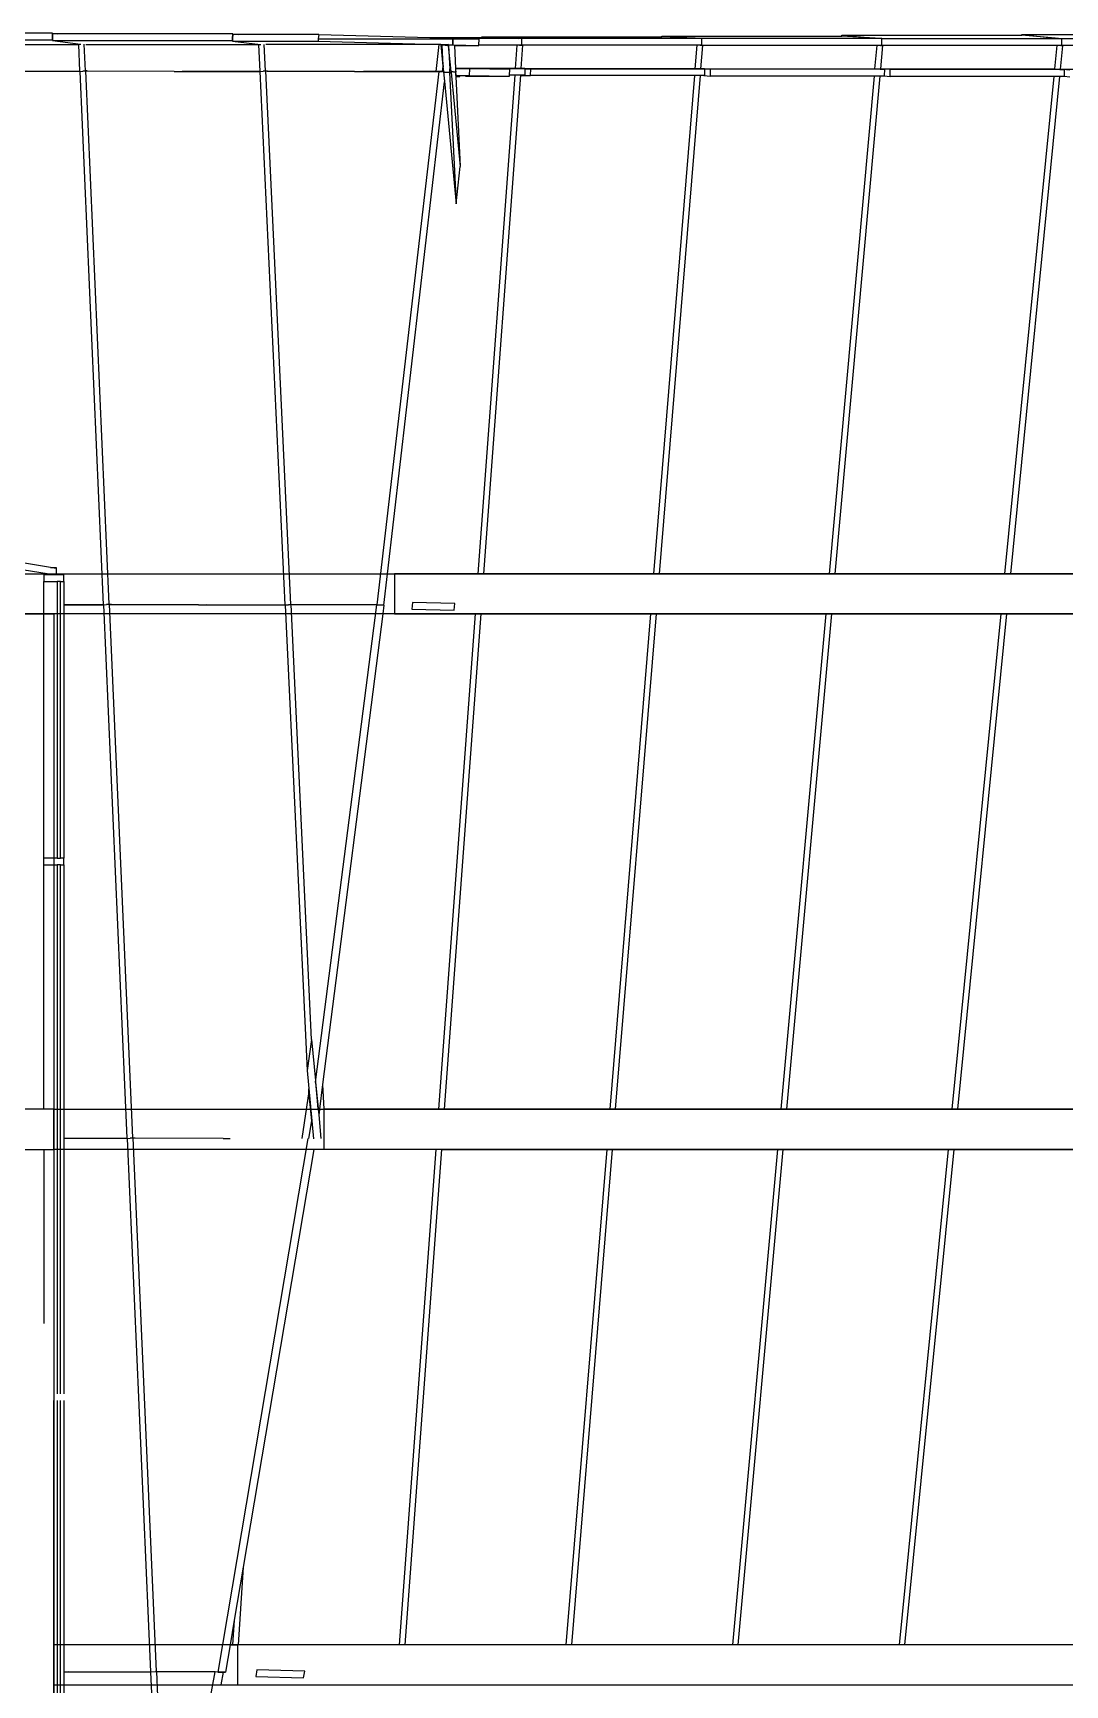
# Model space of a CAD drawing. Header units: millimetres. Extents: x 90964 to 877642, y 656808 to 1438307.
# Drawn here: x 846233 to 853941, y 1257727 to 1270065 of the extents above; entities that cross this region are included whole.
import ezdxf

# ---------------------------------------------------------------- set-up
doc = ezdxf.new("R2010")
doc.units = ezdxf.units.MM
doc.header["$LTSCALE"] = 300
doc.layers.add('ProfileEdges', color=7, linetype='Continuous')
doc.layers.add('SectionCutEdges', color=7, linetype='Continuous')

msp = doc.modelspace()

# ---------------------------------------------------------------- linework, layer by layer
at = {"color": 251}
for p, q in [((846380, 1270065.3), (845066.9, 1270065.3)), ((846378.5, 1270027.9), (846379.8, 1270059.6)), ((846379.8, 1270059.6), (846378.7, 1270027.9)), ((846379.8, 1270059.6), (846380, 1270065.3)), ((846416.4, 1270059.6), (846379.8, 1270059.6)), ((846380, 1270065.3), (846416.4, 1270059.6)), ((847724.7, 1270059.6), (846416.4, 1270059.6)), ((847723.6, 1270026.7), (847724.6, 1270053.9)), ((847724.6, 1270053.9), (847723.8, 1270026.7)), ((847724.6, 1270053.9), (847724.7, 1270059.6)), ((847767.5, 1270053.9), (847724.6, 1270053.9)), ((847724.7, 1270059.6), (847767.5, 1270053.9)), ((848367.9, 1270053.9), (847767.5, 1270053.9)), ((849197.5, 1270031.2), (849584.3, 1270031.2)), ((849303.2, 1270028.3), (849307.3, 1270027.8)), ((849584.2, 1270025.6), (849584.3, 1270031.2)), ((849584.3, 1270031.2), (849584.4, 1270036.9)), ((849584.3, 1270031.2), (849584.3, 1270025.6)), ((849834.4, 1270026.5), (849584.3, 1270031.2)), ((849584.4, 1270036.9), (850929, 1270036.9)), ((849584.4, 1270036.9), (849834.4, 1270026.5)), ((850929, 1270036.9), (850929.1, 1270042.6)), ((851179.1, 1270026.5), (850929, 1270036.9)), ((850929.1, 1270042.6), (852273.8, 1270042.6)), ((850929.1, 1270042.6), (851179.1, 1270026.5)), ((852273.8, 1270042.6), (852273.9, 1270048.3)), ((852523.8, 1270026.5), (852273.8, 1270042.6)), ((852273.9, 1270048.3), (853618.6, 1270048.3)), ((852273.9, 1270048.3), (852523.8, 1270026.5)), ((853618.6, 1270048.3), (853618.8, 1270054)), ((853868.5, 1270026.5), (853618.6, 1270048.3)), ((853618.8, 1270054), (854963.4, 1270054)), ((853618.8, 1270054), (853868.5, 1270026.5)), ((845033.1, 1270015.4), (846378, 1270015.4)), ((845283.2, 1269980.6), (846575.9, 1269980.5)), ((846378, 1270015.4), (846378.5, 1270027.9)), ((846378.3, 1270015.4), (846378, 1270015.4)), ((846378.3, 1270015.4), (846378.1, 1270009.7)), ((846378.1, 1270009.7), (847723.1, 1270009.7)), ((846378.1, 1270009.7), (846588.6, 1269981.8)), ((846378.7, 1270027.9), (846378.3, 1270015.4)), ((846378.7, 1270027.9), (846378.5, 1270027.9)), ((846572.4, 1269980.1), (846575.9, 1269980.5)), ((846572.4, 1269980.1), (846581.2, 1269779.5)), ((846575.9, 1269980.5), (846588.6, 1269981.8)), ((846588.6, 1269981.8), (846589.9, 1269981.6)), ((846624.5, 1269783.3), (846615.8, 1269981.6)), ((846628.3, 1269980), (847923.1, 1269979.9)), ((847723.1, 1270009.7), (847723.6, 1270026.7)), ((847723.3, 1270009.7), (847723.1, 1270009.7)), ((847723.3, 1270009.7), (847723.2, 1270004)), ((847723.2, 1270004), (848362.4, 1270004)), ((847723.2, 1270004), (847933.4, 1269980.9)), ((847723.8, 1270026.7), (847723.3, 1270009.7)), ((847723.8, 1270026.7), (847723.6, 1270026.7)), ((847917.5, 1269979.3), (847923.1, 1269979.9)), ((847917.5, 1269979.3), (847926.9, 1269779)), ((847923.1, 1269979.9), (847933.4, 1269980.9)), ((847933.4, 1269980.9), (847935.2, 1269980.7)), ((847970.2, 1269782.4), (847960.9, 1269980.7)), ((849263.7, 1269979.3), (847973.4, 1269979.4)), ((848364.3, 1270021), (849369, 1270021)), ((849279.3, 1269978.9), (849287.8, 1269977.9)), ((849287.8, 1269977.9), (849287.9, 1269977)), ((849337.2, 1269970.8), (849287.9, 1269975.7)), ((849287.9, 1269975.7), (849295.3, 1269818.9)), ((849319.1, 1270026.5), (849303.2, 1270027.9)), ((849306, 1269977.9), (849303.2, 1269978.2)), ((849303.2, 1269977.9), (849304, 1269977.8)), ((849319.1, 1270026.5), (849327.5, 1270025.6)), ((849329.8, 1270025.6), (849319.1, 1270026.5)), ((849329.8, 1270025.6), (849327.5, 1270025.6)), ((849327.5, 1270025.6), (849369, 1270021)), ((849369, 1270022.2), (849329.8, 1270025.6)), ((849336.9, 1269979.4), (849366.8, 1269976.5)), ((849337.8, 1269970.9), (849337.2, 1269970.8)), ((849337.2, 1269970.8), (849345.9, 1269796.9)), ((849366.8, 1269976.5), (849367.8, 1269976.4)), ((849369, 1270021), (849367.8, 1269976.5)), ((849367.8, 1269976.5), (849367.8, 1269976.4)), ((849367.8, 1269976.4), (849368, 1269976.4)), ((849368, 1269976.5), (849369, 1270021)), ((849368, 1269976.4), (849368, 1269976.5)), ((849368, 1269976.4), (849380.5, 1269975.1)), ((849369, 1270022.2), (849566.6, 1270022.2)), ((849369, 1270021), (849369, 1270022.2)), ((849380.5, 1269975.1), (849380.7, 1269972.2)), ((849380.7, 1269972.2), (849562.2, 1269972.2)), ((849380.7, 1269972.2), (849389.3, 1269800)), ((849584.2, 1270025.6), (849409.4, 1270025.6)), ((849846.6, 1269975.6), (849562.5, 1269975.6)), ((849584.3, 1270025.6), (849584.2, 1270025.6)), ((849856.8, 1270025.6), (849584.3, 1270025.6)), ((849846.6, 1269975.6), (849833.6, 1269800)), ((849834.4, 1270026.5), (849856.8, 1270025.6)), ((849884.4, 1270025.6), (849834.4, 1270026.5)), ((849867.8, 1269975.6), (849846.6, 1269975.6)), ((849884.4, 1270025.6), (849856.8, 1270025.6)), ((849867.8, 1269975.6), (849877.6, 1269974.7)), ((849883.9, 1269975.6), (849867.8, 1269975.6)), ((849877.6, 1269974.7), (849871.5, 1269975)), ((849889.9, 1269973.6), (849877, 1269799.7)), ((849883.9, 1269974.5), (849877.6, 1269974.7)), ((849877.6, 1269974.7), (849889.9, 1269973.6)), ((849883.9, 1269975.6), (849883.9, 1269974.5)), ((849884.2, 1269975.6), (849883.9, 1269975.6)), ((851140.5, 1269974.5), (849883.9, 1269974.5)), ((849884.2, 1269975.6), (849884.4, 1270024.5)), ((849884.4, 1270024.5), (849884.4, 1270025.6)), ((851229.1, 1270024.5), (849884.4, 1270024.5)), ((851190.9, 1269974.5), (851140.5, 1269974.5)), ((851190.9, 1269974.5), (851176.4, 1269799.1)), ((851229.1, 1270024.5), (851179.1, 1270026.5)), ((851217, 1269974.5), (851190.9, 1269974.5)), ((851228.3, 1269973.3), (851215.9, 1269974.1)), ((851217, 1269974.5), (851228.3, 1269973.4)), ((851228.3, 1269974.5), (851217, 1269974.5)), ((851234.1, 1269972.9), (851219.8, 1269798.3)), ((851228.3, 1269974.5), (851228.3, 1269973.4)), ((851228.6, 1269974.5), (851228.3, 1269974.5)), ((851228.3, 1269973.4), (851228.3, 1269973.3)), ((851229.1, 1269973.3), (851228.3, 1269973.3)), ((851228.6, 1269974.5), (851229.1, 1270023.3)), ((851229.1, 1270023.3), (851229.1, 1270024.5)), ((852573.8, 1270023.3), (851229.1, 1270023.3)), ((851229.1, 1269973.3), (851234.1, 1269972.9)), ((852484.7, 1269973.3), (851229.1, 1269973.3)), ((852535.1, 1269973.3), (852484.7, 1269973.3)), ((852535.1, 1269973.3), (852519.2, 1269798.2)), ((852573.8, 1270023.3), (852523.8, 1270026.5)), ((852560.3, 1269973.3), (852535.1, 1269973.3)), ((852572.7, 1269972.2), (852560.3, 1269973.3)), ((852562.6, 1269973.3), (852560.3, 1269973.3)), ((852578.4, 1269971.8), (852562.5, 1269797.4)), ((852562.6, 1269973.3), (852572.7, 1269972.4)), ((852572.7, 1269973.3), (852562.6, 1269973.3)), ((852572.7, 1269973.3), (852572.7, 1269972.4)), ((852573, 1269973.3), (852572.7, 1269973.3)), ((852572.7, 1269972.4), (852572.7, 1269972.2)), ((852574.3, 1269972.2), (852572.7, 1269972.2)), ((852573, 1269973.3), (852573.7, 1270022.2)), ((852573.7, 1270022.2), (852573.8, 1270023.3)), ((853918.4, 1270022.2), (852573.7, 1270022.2)), ((852574.3, 1269972.2), (852578.4, 1269971.8)), ((853828.8, 1269972.2), (852574.3, 1269972.2)), ((853879.3, 1269972.2), (853828.8, 1269972.2)), ((853879.3, 1269972.2), (853862, 1269797.3)), ((853918.4, 1270022.2), (853868.5, 1270026.5)), ((853906.9, 1269972.2), (853879.3, 1269972.2)), ((853922.6, 1269970.9), (853905.3, 1269796.6)), ((853917, 1269971.1), (853906.9, 1269972.2)), ((853909.7, 1269972.2), (853906.9, 1269972.2)), ((853909.7, 1269972.2), (853917, 1269971.5)), ((853917.1, 1269972.2), (853909.7, 1269972.2)), ((853917.1, 1269972.2), (853917, 1269971.5)), ((853917, 1269971.5), (853917, 1269971.1)), ((853920.9, 1269971.1), (853917, 1269971.1)), ((853917.3, 1269972.2), (853917.1, 1269972.2)), ((853917.3, 1269972.2), (853918.4, 1270021)), ((853918.4, 1270021), (853918.4, 1270022.2)), ((855263.1, 1270021), (853918.4, 1270021)), ((853920.9, 1269971.1), (853922.6, 1269970.9)), ((855172.9, 1269971.1), (853920.9, 1269971.1)), ((846582.8, 1269779), (846606.4, 1269781.4)), ((846624.8, 1269783.3), (846606.4, 1269781.4)), ((846606.4, 1269781.4), (846624.5, 1269783.3)), ((846624.5, 1269783.3), (846624.8, 1269783.3)), ((846626.8, 1269783.5), (846624.8, 1269783.3)), ((846801.4, 1265798.2), (846626.8, 1269783.5)), ((846637.5, 1269781.8), (846626.8, 1269783.5)), ((846638.8, 1269781.6), (846637.5, 1269781.8)), ((847970.5, 1269782.4), (847951.6, 1269780.5)), ((847951.6, 1269780.5), (847970.2, 1269782.4)), ((847970.2, 1269782.4), (847970.5, 1269782.4)), ((847972.5, 1269782.6), (847970.5, 1269782.4)), ((848159.3, 1265797.3), (847972.5, 1269782.6)), ((847983.2, 1269781.1), (847972.5, 1269782.6)), ((849297.2, 1269796.9), (849293.8, 1269796.9)), ((849297, 1269799.4), (849294.1, 1269799.4)), ((849294.2, 1269800), (849297, 1269799.4)), ((849295.3, 1269818.9), (849295.6, 1269813)), ((849347.9, 1269796.9), (849345.9, 1269796.9)), ((849347.2, 1269770.9), (849345.9, 1269796.9)), ((849347.2, 1269770.9), (849347.9, 1269796.9)), ((849389.3, 1269800), (849831.8, 1269800)), ((849389.3, 1269800), (849389.3, 1269799.4)), ((849907.1, 1269799.4), (849389.3, 1269799.4)), ((849389.3, 1269799.4), (849389.6, 1269792.8)), ((849391, 1269792.6), (849389.6, 1269792.8)), ((849389.6, 1269792.8), (849390.6, 1269774.1)), ((849390.2, 1269750), (849391, 1269792.6)), ((849391, 1269792.6), (849391.1, 1269797.8)), ((849494.4, 1269797.8), (849391.1, 1269797.8)), ((849831.8, 1269800), (849833.6, 1269800)), ((849833.6, 1269800), (849877, 1269799.7)), ((849877, 1269799.7), (849907.1, 1269799.4)), ((849907.1, 1269798.2), (849907, 1269749.4)), ((849907.1, 1269799.4), (849907.1, 1269799.1)), ((849907.1, 1269799.1), (851126.6, 1269799.1)), ((849907.1, 1269799.1), (849907.1, 1269798.2)), ((849950.5, 1269796.9), (849907.1, 1269798.2)), ((849950.1, 1269746.9), (849950.5, 1269796.9)), ((851249.8, 1269796.9), (849950.5, 1269796.9)), ((851126.6, 1269799.1), (851174.6, 1269799.1)), ((851174.6, 1269799.1), (851176.4, 1269799.1)), ((851176.4, 1269799.1), (851218, 1269797.8)), ((851218, 1269797.8), (851218, 1269798.3)), ((851238, 1269797.2), (851218, 1269798.3)), ((851218, 1269798.3), (851219.8, 1269798.3)), ((851218, 1269797.8), (851238, 1269797.2)), ((851219.8, 1269798.3), (852469.3, 1269798.3)), ((851238, 1269797.2), (851249.8, 1269796.9)), ((851249.8, 1269796.6), (851249.4, 1269746.9)), ((851249.8, 1269796.9), (851249.8, 1269796.6)), ((851293.2, 1269794.3), (851249.8, 1269796.6)), ((851292.5, 1269744.3), (851293.2, 1269794.3)), ((852592.5, 1269794.3), (851293.2, 1269794.3)), ((852469.3, 1269798.3), (852517.3, 1269798.3)), ((852517.3, 1269798.3), (852519.2, 1269798.2)), ((852519.2, 1269798.2), (852560.7, 1269796)), ((852560.7, 1269796), (852560.7, 1269797.4)), ((852635.9, 1269791.7), (852560.7, 1269797.4)), ((852560.7, 1269797.4), (852562.5, 1269797.4)), ((852560.7, 1269796), (852592.5, 1269794.3)), ((852562.5, 1269797.4), (853811.9, 1269797.4)), ((852592.5, 1269794.3), (852591.9, 1269745)), ((852634.9, 1269741.7), (852635.9, 1269791.7)), ((853935.2, 1269791.7), (852635.9, 1269791.7)), ((853811.9, 1269797.4), (853860, 1269797.4)), ((853860, 1269797.4), (853862, 1269797.3)), ((853862, 1269797.3), (853903.3, 1269794.1)), ((853903.3, 1269794.1), (853903.4, 1269796.6)), ((853903.3, 1269794.1), (853935.2, 1269791.7)), ((853978.6, 1269789.1), (853903.4, 1269796.6)), ((853903.4, 1269796.6), (853905.3, 1269796.6)), ((853905.3, 1269796.6), (855154.6, 1269796.6)), ((853935.2, 1269791.7), (853934.3, 1269743.4)), ((846581.6, 1269778.7), (845994, 1269779.5)), ((845994, 1269779.5), (846581.2, 1269779.5)), ((846581.2, 1269779.5), (846581.2, 1269778.8)), ((846581.2, 1269778.8), (846582.8, 1269778.9)), ((846581.6, 1269778.7), (846581.2, 1269778.8)), ((846582.8, 1269778.5), (846581.6, 1269778.7)), ((846582.8, 1269779), (846582.8, 1269778.9)), ((846582.8, 1269778.9), (846582.8, 1269778.5)), ((846582.8, 1269778.5), (846757.3, 1265795.2)), ((846638.9, 1269779.7), (846633.4, 1269779.7)), ((847288.7, 1269778.9), (846638.9, 1269779.7)), ((847288.7, 1269778.9), (847346.5, 1269778.9)), ((847346.5, 1269778.9), (847926.9, 1269779)), ((847926.9, 1269778.3), (847346.5, 1269778.9)), ((847926.9, 1269779), (847926.9, 1269778.3)), ((847926.9, 1269778.3), (847926.9, 1269778)), ((847926.9, 1269778), (847928.5, 1269778.2)), ((847928.5, 1269777.8), (847926.9, 1269778)), ((847928.5, 1269778.2), (847951.6, 1269780.5)), ((847928.5, 1269778.2), (847928.5, 1269778.2)), ((847928.5, 1269778.2), (847928.5, 1269777.8)), ((847928.5, 1269777.8), (848115.2, 1265794.5)), ((847984.6, 1269779), (847979.1, 1269779.1)), ((847984.5, 1269781), (847983.2, 1269781.1)), ((848634.4, 1269778.4), (847984.6, 1269779)), ((848634.4, 1269778.4), (848701.6, 1269778.4)), ((849262.1, 1269777.8), (848701.6, 1269778.4)), ((848701.6, 1269778.4), (849241.6, 1269778.4)), ((849303.1, 1269776.4), (849299.6, 1269776.8)), ((849300.1, 1269774.5), (849299.8, 1269774.5)), ((849300.1, 1269774.6), (849303.2, 1269774.3)), ((849303.1, 1269776.4), (849303.3, 1269776.4)), ((849303.2, 1269774.3), (849303.4, 1269774.2)), ((849303.3, 1269776.4), (849303.4, 1269774.2)), ((849303.4, 1269774.2), (849310.2, 1269773.5)), ((849306.6, 1269706), (849306.9, 1269701.5)), ((849310.2, 1269773.5), (849345, 1269769.7)), ((849346.9, 1269769.9), (849310.2, 1269773.5)), ((849345, 1269769.7), (849346.9, 1269769.9)), ((849345, 1269769.7), (849393.9, 1268790.7)), ((849347.3, 1269769.9), (849346.9, 1269769.9)), ((849347.2, 1269770.9), (849347.3, 1269769.9)), ((849347.3, 1269769.9), (849357.3, 1269770.9)), ((849356.9, 1269777.4), (849356.6, 1269777.4)), ((849356.9, 1269777.4), (849390.6, 1269774.1)), ((849388.7, 1269773.9), (849356.9, 1269777.4)), ((849390.6, 1269774.1), (849388.7, 1269773.9)), ((849389, 1269773.9), (849388.7, 1269773.9)), ((849389, 1269773.9), (849390.2, 1269750)), ((849390.2, 1269747.8), (849390.2, 1269750)), ((849390.3, 1269747.8), (849390.2, 1269747.8)), ((849421.4, 1269745.4), (849390.3, 1269747.8)), ((849390.3, 1269747.8), (849421.5, 1269747.8)), ((849390.3, 1269747.8), (849390.6, 1269742.6)), ((849390.6, 1269742.6), (849421.3, 1269739.6)), ((849390.6, 1269742.6), (849390.7, 1269739.6)), ((849390.7, 1269739.6), (849421.3, 1269739.6)), ((849390.7, 1269739.6), (849424.2, 1269067.9)), ((849421.3, 1269739.6), (849421.4, 1269745.4)), ((849421.4, 1269745.4), (849421.5, 1269747.8)), ((849464.8, 1269742.1), (849421.4, 1269745.4)), ((849421.5, 1269747.8), (849464.9, 1269747.8)), ((849464.9, 1269747.8), (849464.8, 1269742.1)), ((849464.8, 1269742.1), (849773, 1269742.1)), ((849464.9, 1269747.8), (849490.6, 1269747.8)), ((849832.2, 1269749.4), (849556.6, 1266026.5)), ((849874.8, 1269749.4), (849599.2, 1266026.5)), ((849773, 1269742.1), (849791.5, 1269742.1)), ((849832.2, 1269749.4), (849792, 1269749.4)), ((849874.8, 1269749.4), (849832.2, 1269749.4)), ((849874.8, 1269749.4), (849874.8, 1269749.1)), ((849907, 1269749.4), (849874.8, 1269749.4)), ((849874.8, 1269749.4), (849874.8, 1269749.4)), ((849874.8, 1269749.1), (849950.1, 1269746.9)), ((851115.6, 1269746.9), (849950.1, 1269746.9)), ((851174.4, 1269746.9), (850867.9, 1266026.5)), ((851217, 1269746.9), (850910.5, 1266026.5)), ((851174.4, 1269746.9), (851115.6, 1269746.9)), ((851217, 1269746.9), (851174.4, 1269746.9)), ((851244.3, 1269746.9), (851217, 1269746.9)), ((851244.3, 1269746.9), (851292.5, 1269744.3)), ((851249.4, 1269746.9), (851244.3, 1269746.9)), ((852457.7, 1269744.3), (851292.5, 1269744.3)), ((852516.6, 1269744.3), (852179.3, 1266026.5)), ((852559.3, 1269744.3), (852221.9, 1266026.5)), ((852516.6, 1269744.3), (852457.7, 1269744.3)), ((852559.3, 1269744.3), (852516.6, 1269744.3)), ((852591.9, 1269744.3), (852559.3, 1269744.3)), ((852591.9, 1269745), (852634.9, 1269741.7)), ((852591.9, 1269745), (852591.9, 1269744.3)), ((853799.7, 1269741.7), (852634.9, 1269741.7)), ((853858.8, 1269741.7), (853490.6, 1266026.5)), ((853901.4, 1269741.7), (853533.3, 1266026.5)), ((853858.8, 1269741.7), (853799.7, 1269741.7)), ((853901.4, 1269741.7), (853858.8, 1269741.7)), ((853934.3, 1269741.7), (853901.4, 1269741.7)), ((853934.3, 1269743.4), (853977.3, 1269739.2)), ((853934.3, 1269743.4), (853934.3, 1269741.7)), ((846364.8, 1266072.9), (846153.8, 1266108.2)), ((846151.9, 1266058.3), (846353, 1266024.7)), ((846313.1, 1265726.5), (846313.1, 1265968.9)), ((846351.8, 1266024.7), (846351.8, 1266018.9)), ((846351.8, 1266024.7), (846353, 1266024.7)), ((846353, 1266024.7), (846388.4, 1266026.5)), ((846364.8, 1266072.9), (846406.1, 1266073)), ((846376.6, 1266071), (846364.8, 1266072.9)), ((846406.1, 1266071), (846376.6, 1266071)), ((846406.1, 1266066), (846376.6, 1266071)), ((846388.4, 1266026.5), (846389.5, 1266026.5)), ((846388.4, 1266026.5), (846389.5, 1266026.5)), ((846389.5, 1266026.5), (846395.6, 1266026.8)), ((846395.6, 1266026.8), (846397.4, 1266026.5)), ((846395.6, 1266026.5), (846395.6, 1266026.8)), ((846395.6, 1266018.9), (846395.6, 1266026.5)), ((846395.6, 1266026.5), (846397.4, 1266026.5)), ((846397.4, 1266026.5), (846406, 1266025.2)), ((846397.4, 1266026.5), (846406, 1266026.5)), ((846406.1, 1266066), (846406, 1266026.5)), ((846406, 1266026.5), (846406, 1266025.2)), ((846406, 1266025.2), (846406, 1266018.9)), ((846406.1, 1266073), (846406.1, 1266071)), ((846406.1, 1266071), (846406.1, 1266066)), ((846463.1, 1265968.9), (846463.1, 1265794.8)), ((848880.9, 1266026.5), (848934.3, 1266026.5)), ((845652, 1265726.5), (846313.1, 1265726.5)), ((846313.1, 1263901.5), (846313.1, 1265726.5)), ((846463.1, 1265794.8), (846757.3, 1265795.2)), ((846463.1, 1265794.8), (846463.1, 1265794)), ((846758.7, 1265793.6), (846463.1, 1265794)), ((846463.1, 1265794), (846463.1, 1263901.5)), ((846757.3, 1265795.2), (846757.4, 1265793.8)), ((846757.4, 1265793.8), (846759, 1265793.9)), ((846758.7, 1265793.6), (846757.4, 1265793.8)), ((846759.1, 1265793.5), (846758.7, 1265793.6)), ((846759, 1265794), (846783.1, 1265796.4)), ((846759, 1265794), (846759, 1265793.9)), ((846759, 1265793.9), (846759.1, 1265793.5)), ((846759.1, 1265793.5), (846933.6, 1261810.1)), ((846783.1, 1265796.4), (846800.3, 1265798.1)), ((846800.3, 1265798), (846783.1, 1265796.4)), ((846801.7, 1265798.2), (846800.3, 1265798)), ((846800.3, 1265798.1), (846801.4, 1265798.2)), ((846801.4, 1265798.2), (846801.7, 1265798.2)), ((846803.8, 1265798.4), (846801.7, 1265798.2)), ((846978.4, 1261813.1), (846803.8, 1265798.4)), ((846818.6, 1265795.8), (846803.8, 1265798.4)), ((846819.7, 1265794.7), (846810, 1265794.7)), ((846819.7, 1265795.6), (846818.6, 1265795.8)), ((847470.4, 1265793.8), (846819.7, 1265794.7)), ((847470.4, 1265793.8), (847526.1, 1265793.8)), ((847526.1, 1265793.8), (848115.2, 1265794.5)), ((848115.3, 1265793.1), (847526.1, 1265793.8)), ((848115.2, 1265794.5), (848115.3, 1265793.1)), ((848115.3, 1265793), (848116.9, 1265793.1)), ((848115.3, 1265793.1), (848115.3, 1265793)), ((848117, 1265792.8), (848115.3, 1265793)), ((848116.9, 1265793.2), (848140.4, 1265795.5)), ((848116.9, 1265793.2), (848116.9, 1265793.1)), ((848116.9, 1265793.1), (848117, 1265792.8)), ((848117, 1265792.8), (848279.9, 1262316.4)), ((848140.4, 1265795.5), (848157, 1265797.1)), ((848157, 1265797), (848140.4, 1265795.5)), ((848159.6, 1265797.3), (848157, 1265797)), ((848157, 1265797.1), (848159.3, 1265797.3)), ((848159.3, 1265797.3), (848159.6, 1265797.3)), ((848161.7, 1265797.5), (848159.6, 1265797.3)), ((848314, 1262547.1), (848161.7, 1265797.5)), ((848176.5, 1265795.3), (848161.7, 1265797.5)), ((848177.6, 1265794), (848167.8, 1265794)), ((848177.6, 1265795.1), (848176.5, 1265795.3)), ((848800.4, 1265793.3), (848177.6, 1265794)), ((848934.3, 1265726.5), (848846.3, 1265726.5)), ((849536.7, 1265726.5), (849262.8, 1262026.5)), ((849578.5, 1265726.5), (849304.6, 1262026.5)), ((850845.5, 1265726.5), (850540.7, 1262026.5)), ((850887.3, 1265726.5), (850582.5, 1262026.5)), ((852154.4, 1265726.5), (851818.6, 1262026.5)), ((852196.2, 1265726.5), (851860.4, 1262026.5)), ((853463.2, 1265726.5), (853096.5, 1262026.5)), ((853505, 1265726.5), (853138.4, 1262026.5)), ((846313.1, 1262026.5), (846313.1, 1263851.5)), ((846463.1, 1263851.5), (846463.1, 1261809.5)), ((848293.7, 1262160), (848292.9, 1262179)), ((848342.8, 1262242.6), (848343.6, 1262226.9)), ((848396, 1262210.8), (848404.7, 1262026.5)), ((848326.6, 1262026.5), (848359.8, 1262026.5)), ((848356.8, 1262089.4), (848359.8, 1262026.5)), ((848359.8, 1262026.5), (848362.9, 1262026.5)), ((848372.4, 1262026.5), (848404.7, 1262026.5)), ((848404.7, 1262026.5), (848405.4, 1262026.5)), ((848314.3, 1261952.5), (848314.8, 1261941.2)), ((846463.1, 1261809.5), (846933.6, 1261810.1)), ((846463.1, 1261809.5), (846463.1, 1261809.1)), ((846935.4, 1261808.4), (846463.1, 1261809.1)), ((846463.1, 1261809.1), (846463.1, 1259901.5)), ((846933.6, 1261810.1), (846933.6, 1261808.8)), ((846933.6, 1261808.8), (846935.4, 1261809)), ((846935.4, 1261808.5), (846933.6, 1261808.8)), ((846935.4, 1261809.1), (846959.7, 1261811.3)), ((846935.4, 1261809.1), (846935.4, 1261809)), ((846935.4, 1261809), (846935.4, 1261808.5)), ((846935.4, 1261808.5), (846935.4, 1261808.4)), ((846935.4, 1261808.4), (847109.9, 1257825)), ((846959.7, 1261811.3), (846973.8, 1261812.7)), ((846973.9, 1261812.6), (846959.7, 1261811.3)), ((846973.8, 1261812.7), (846978.4, 1261813.1)), ((846978.7, 1261813.1), (846973.9, 1261812.6)), ((846978.4, 1261813.1), (846978.7, 1261813.1)), ((846980.8, 1261813.3), (846978.7, 1261813.1)), ((847155.4, 1257828), (846980.8, 1261813.3)), ((846994.6, 1261810.6), (846980.8, 1261813.3)), ((846995.7, 1261809.6), (846986.5, 1261809.6)), ((846995.7, 1261810.4), (846994.6, 1261810.6)), ((847652.4, 1261808.6), (846995.7, 1261809.6)), ((847652.4, 1261808.6), (847705.6, 1261808.7)), ((846313.1, 1261726.5), (846313.1, 1260426.5)), ((849242.9, 1261726.5), (848969, 1258026.5)), ((849283.8, 1261726.5), (849009.9, 1258026.5)), ((850518.3, 1261726.5), (850213.5, 1258026.5)), ((850559.2, 1261726.5), (850254.4, 1258026.5)), ((851793.7, 1261726.5), (851458, 1258026.5)), ((851834.7, 1261726.5), (851498.9, 1258026.5)), ((853069.1, 1261726.5), (852702.5, 1258026.5)), ((853110.1, 1261726.5), (852743.4, 1258026.5)), ((846463.1, 1259851.5), (846463.1, 1257824.1)), ((847803.6, 1258607.4), (847765.5, 1258026.5)), ((847736.6, 1258210.6), (847724.5, 1258026.5)), ((847705.5, 1258026.5), (847724.5, 1258026.5)), ((847724.5, 1258026.5), (847759.4, 1258026.5)), ((846463.1, 1257824.1), (846497.1, 1257824.2)), ((846463.1, 1257824.1), (846463.1, 1255901.5)), ((846497.1, 1257824.2), (847109.9, 1257825)), ((847111.8, 1257823.3), (846497.1, 1257824.2)), ((847109.9, 1257825), (847110, 1257823.8)), ((847110, 1257823.8), (847111.8, 1257824)), ((847111.8, 1257823.5), (847110, 1257823.8)), ((847111.8, 1257824.1), (847147.4, 1257827.2)), ((847111.8, 1257824.1), (847111.8, 1257824)), ((847111.8, 1257824), (847111.8, 1257823.5)), ((847111.8, 1257823.5), (847111.8, 1257823.3)), ((847111.8, 1257823.3), (847191.8, 1255996.4)), ((847155.6, 1257828), (847147.4, 1257827.2)), ((847147.4, 1257827.2), (847155.4, 1257828)), ((847155.4, 1257828), (847155.6, 1257828)), ((847157.8, 1257828.2), (847155.6, 1257828)), ((847230.1, 1256177.2), (847157.8, 1257828.2)), ((847170.6, 1257825.4), (847157.8, 1257828.2)), ((847171.8, 1257824.5), (847163.1, 1257824.5)), ((847171.7, 1257825.2), (847170.6, 1257825.4)), ((847594.9, 1257824), (847171.8, 1257824.5)), ((847670.9, 1257821.5), (847656.4, 1257821.5))]:
    msp.add_line(p, q, dxfattribs=at)
at = {"layer": 'ProfileEdges'}
for points in [[(841771.7, 1266026.5), (863128.1, 1266026.5), (863128.1, 1265726.5), (841771.7, 1265726.5)], [(846088.1, 1265726.5), (846388.1, 1265726.5), (846388.1, 1181026.5), (846088.1, 1181026.5)], [(846388.1, 1262026.5), (805925.6, 1262026.5), (805925.6, 1261726.5), (846388.1, 1261726.5)], [(846388.1, 1262026.5), (863433.2, 1262026.5), (863433.2, 1261726.5), (846388.1, 1261726.5)], [(863579.6, 1258026.5), (846388.1, 1258026.5), (846388.1, 1257726.5), (863579.6, 1257726.5)]]:
    msp.add_lwpolyline(points, close=True, dxfattribs=at)
at = {"layer": 'SectionCutEdges', "color": 251}
for p, q in [((848367.9, 1270053.9), (848364.3, 1270021)), ((848367.9, 1270053.9), (849197.5, 1270031.2)), ((849197.5, 1270031.2), (849303.2, 1270028.3)), ((848364.3, 1270021), (848362.4, 1270004)), ((848362.4, 1270004), (849263.7, 1269979.3)), ((849263.7, 1269979.3), (849241.6, 1269778.4)), ((849279.3, 1269978.9), (849263.7, 1269979.3)), ((849279.3, 1269978.9), (849279.5, 1269976.6)), ((849279.3, 1269978.9), (849303.2, 1269978.2)), ((849287.9, 1269977), (849279.5, 1269976.6)), ((849279.5, 1269976.6), (849295.6, 1269813)), ((849279.5, 1269976.6), (849295.3, 1269818.9)), ((849304, 1269977.8), (849287.9, 1269977)), ((849303.2, 1270027.9), (849307.3, 1270027.8)), ((849303.2, 1269977.9), (849304.8, 1269977.8)), ((849304.8, 1269977.8), (849304, 1269977.8)), ((849306, 1269977.9), (849304.8, 1269977.8)), ((849304.8, 1269977.8), (849337.2, 1269977.1)), ((849336.9, 1269979.4), (849306, 1269977.9)), ((849307.3, 1270027.8), (849409.4, 1270025.6)), ((849337.2, 1269977.1), (849336.9, 1269979.4)), ((849337.8, 1269970.9), (849337.2, 1269977.1)), ((849337.2, 1269977.1), (849366.8, 1269976.5)), ((849356.9, 1269777.4), (849337.8, 1269970.9)), ((849366.8, 1269976.5), (849367.8, 1269976.5)), ((849367.8, 1269976.5), (849368, 1269976.5)), ((849368, 1269976.5), (849562.2, 1269972.2)), ((849409.4, 1270025.6), (849566.6, 1270022.2)), ((849562.2, 1269972.2), (849562.5, 1269975.6)), ((849562.5, 1269975.6), (849566.6, 1270022.2)), ((849291.6, 1269777), (849293.8, 1269796.9)), ((849293.8, 1269796.9), (849294.1, 1269799.4)), ((849294.1, 1269799.4), (849294.2, 1269800)), ((849294.2, 1269800), (849295.6, 1269813)), ((849295.3, 1269818.9), (849299.6, 1269776.8)), ((849494.4, 1269797.8), (849490.6, 1269747.8)), ((849795.3, 1269792.1), (849494.4, 1269797.8)), ((849792, 1269749.4), (849795.3, 1269792.1)), ((849264.1, 1269777.8), (848802.3, 1265793.3)), ((848880.9, 1266026.5), (849306.9, 1269701.5)), ((849241.6, 1269778.4), (849262.1, 1269777.8)), ((849262.1, 1269777.8), (849264.1, 1269777.8)), ((849291.6, 1269777), (849264.1, 1269777.8)), ((849264.1, 1269777.8), (849264.1, 1269777.8)), ((849264.1, 1269777.8), (849291.6, 1269777)), ((849299.6, 1269776.8), (849291.6, 1269777)), ((849299.6, 1269776.8), (849299.8, 1269774.5)), ((849299.8, 1269774.5), (849306.9, 1269701.5)), ((849300.1, 1269774.6), (849300.1, 1269774.5)), ((849300.1, 1269774.5), (849306.6, 1269706)), ((849306.6, 1269706), (849393.9, 1268790.7)), ((849356.6, 1269777.4), (849357.3, 1269770.9)), ((849357.3, 1269770.9), (849424.2, 1269067.9)), ((849490.6, 1269747.8), (849791.5, 1269742.1)), ((849791.5, 1269742.1), (849792, 1269749.4)), ((849393.9, 1268790.7), (849424.2, 1269067.9)), ((846351.8, 1266018.9), (846313.1, 1266018.8)), ((846313.1, 1266018.8), (846313.1, 1265968.9)), ((846313.1, 1265968.9), (846412.6, 1265968.9)), ((846395.6, 1266018.9), (846351.8, 1266018.9)), ((846406, 1266018.9), (846395.6, 1266018.9)), ((846463.1, 1266018.9), (846406, 1266018.9)), ((846412.6, 1265968.9), (846412.6, 1263901.5)), ((846437.6, 1265968.9), (846412.6, 1265968.9)), ((846437.6, 1263901.5), (846437.6, 1265968.9)), ((846437.6, 1265968.9), (846463.1, 1265968.9)), ((846463.1, 1265968.9), (846463.1, 1266018.9)), ((848853.7, 1265791.9), (848880.9, 1266026.5)), ((848934.3, 1266026.5), (848934.3, 1265726.5)), ((849509.1, 1266026.5), (848934.3, 1266026.5)), ((849516.9, 1266026.5), (849509.1, 1266026.5)), ((849556.6, 1266026.5), (849516.9, 1266026.5)), ((849599.2, 1266026.5), (849556.6, 1266026.5)), ((850820.4, 1266026.5), (849599.2, 1266026.5)), ((850828.2, 1266026.5), (850820.4, 1266026.5)), ((850867.9, 1266026.5), (850828.2, 1266026.5)), ((850910.5, 1266026.5), (850867.9, 1266026.5)), ((852131.6, 1266026.5), (850910.5, 1266026.5)), ((852139.5, 1266026.5), (852131.6, 1266026.5)), ((852179.3, 1266026.5), (852139.5, 1266026.5)), ((852221.9, 1266026.5), (852179.3, 1266026.5)), ((853442.9, 1266026.5), (852221.9, 1266026.5)), ((853450.7, 1266026.5), (853442.9, 1266026.5)), ((853490.6, 1266026.5), (853450.7, 1266026.5)), ((853533.3, 1266026.5), (853490.6, 1266026.5)), ((854754.1, 1266026.5), (853533.3, 1266026.5)), ((848344, 1262230.1), (848800.4, 1265793.3)), ((848846.3, 1265726.5), (848396, 1262210.8)), ((848802.3, 1265793.3), (848800.4, 1265793.3)), ((848802.3, 1265793.3), (848802.3, 1265793.2)), ((848853.7, 1265791.9), (848802.3, 1265793.3)), ((848802.3, 1265793.2), (848853.7, 1265791.8)), ((848854.7, 1265791.8), (848846.3, 1265726.5)), ((848853.7, 1265791.8), (848853.7, 1265791.9)), ((848854.7, 1265791.8), (848853.7, 1265791.9)), ((848934.3, 1265726.5), (849475.2, 1265726.5)), ((849067.3, 1265811.5), (849061.8, 1265761.6)), ((849061.8, 1265761.6), (849378.9, 1265753.8)), ((849384.3, 1265803.7), (849067.3, 1265811.5)), ((849378.9, 1265753.8), (849384.3, 1265803.7)), ((849475.2, 1265726.5), (849497.6, 1265726.5)), ((849497.6, 1265726.5), (849536.7, 1265726.5)), ((849536.7, 1265726.5), (849578.5, 1265726.5)), ((849578.5, 1265726.5), (850784, 1265726.5)), ((850784, 1265726.5), (850808.3, 1265726.5)), ((850808.3, 1265726.5), (850845.5, 1265726.5)), ((850845.5, 1265726.5), (850887.3, 1265726.5)), ((850887.3, 1265726.5), (852092.7, 1265726.5)), ((852092.7, 1265726.5), (852118.9, 1265726.5)), ((852118.9, 1265726.5), (852154.4, 1265726.5)), ((852154.4, 1265726.5), (852196.2, 1265726.5)), ((852196.2, 1265726.5), (853401.4, 1265726.5)), ((853401.4, 1265726.5), (853429.6, 1265726.5)), ((853429.6, 1265726.5), (853463.2, 1265726.5)), ((853463.2, 1265726.5), (853505, 1265726.5)), ((853505, 1265726.5), (854710.1, 1265726.5)), ((846412.6, 1263901.5), (846313.1, 1263901.5)), ((846313.1, 1263851.5), (846313.1, 1263901.5)), ((846412.6, 1263901.5), (846437.6, 1263901.5)), ((846463.1, 1263901.5), (846437.6, 1263901.5)), ((846463.1, 1263851.5), (846463.1, 1263901.5)), ((846313.1, 1263851.5), (846412.6, 1263851.5)), ((846412.6, 1263851.5), (846412.6, 1259901.5)), ((846437.6, 1263851.5), (846412.6, 1263851.5)), ((846437.6, 1259901.5), (846437.6, 1263851.5)), ((846437.6, 1263851.5), (846463.1, 1263851.5)), ((848314, 1262547.1), (848279.9, 1262316.4)), ((848314, 1262547.1), (848342.8, 1262242.6)), ((848279.9, 1262316.4), (848328.4, 1261806.6)), ((848293.7, 1262160), (848240, 1261809.3)), ((848314.8, 1261941.2), (848293.7, 1262160)), ((848342.8, 1262242.6), (848344, 1262230.1)), ((848343.6, 1262226.9), (848344, 1262230.1)), ((848343.6, 1262226.9), (848356.8, 1262089.4)), ((848344, 1262230.1), (848367.1, 1261985.3)), ((848396, 1262210.8), (848372.4, 1262026.5)), ((846313.1, 1262026.5), (845470.9, 1262026.5)), ((846388.1, 1262026.5), (846313.1, 1262026.5)), ((846388.1, 1261726.5), (846388.1, 1262026.5)), ((848356.8, 1262089.4), (848362.9, 1262026.5)), ((848362.9, 1262026.5), (848367, 1261983.9)), ((848371.9, 1262022.1), (848367.1, 1261985)), ((848372.4, 1262026.5), (848371.9, 1262022.1)), ((848405.4, 1262026.5), (848405.4, 1261726.5)), ((849213.1, 1262026.5), (848405.4, 1262026.5)), ((849221.2, 1262026.5), (849213.1, 1262026.5)), ((849262.8, 1262026.5), (849221.2, 1262026.5)), ((849304.6, 1262026.5), (849262.8, 1262026.5)), ((850491, 1262026.5), (849304.6, 1262026.5)), ((850499.1, 1262026.5), (850491, 1262026.5)), ((850540.7, 1262026.5), (850499.1, 1262026.5)), ((850582.5, 1262026.5), (850540.7, 1262026.5)), ((851768.8, 1262026.5), (850582.5, 1262026.5)), ((851776.9, 1262026.5), (851768.8, 1262026.5)), ((851818.6, 1262026.5), (851776.9, 1262026.5)), ((851860.4, 1262026.5), (851818.6, 1262026.5)), ((853046.6, 1262026.5), (851860.4, 1262026.5)), ((853054.8, 1262026.5), (853046.6, 1262026.5)), ((853096.5, 1262026.5), (853054.8, 1262026.5)), ((853138.4, 1262026.5), (853096.5, 1262026.5)), ((854324.4, 1262026.5), (853138.4, 1262026.5)), ((848294.3, 1261807.7), (848314.8, 1261941.2)), ((848367.1, 1261985), (848367, 1261983.9)), ((848367.1, 1261985), (848367.1, 1261985.3)), ((848367.1, 1261985), (848383.9, 1261807)), ((848285.9, 1261807.9), (847613.2, 1257823.3)), ((845457.7, 1261726.5), (846313.1, 1261726.5)), ((846313.1, 1261726.5), (846388.1, 1261726.5)), ((848330.2, 1261726.5), (847803.6, 1258607.4)), ((849283.8, 1261726.5), (850453.9, 1261726.5)), ((850453.9, 1261726.5), (850479.8, 1261726.5)), ((850479.8, 1261726.5), (850518.3, 1261726.5)), ((850518.3, 1261726.5), (850559.2, 1261726.5)), ((850559.2, 1261726.5), (851729.2, 1261726.5)), ((851729.2, 1261726.5), (851757.1, 1261726.5)), ((851757.1, 1261726.5), (851793.7, 1261726.5)), ((851793.7, 1261726.5), (851834.7, 1261726.5)), ((851834.7, 1261726.5), (853004.5, 1261726.5)), ((853004.5, 1261726.5), (853034.5, 1261726.5)), ((853034.5, 1261726.5), (853069.1, 1261726.5)), ((853069.1, 1261726.5), (853110.1, 1261726.5)), ((853110.1, 1261726.5), (854279.8, 1261726.5)), ((846388.1, 1255901.5), (846388.1, 1259851.5)), ((846412.6, 1259851.5), (846412.6, 1255901.5)), ((846437.6, 1255901.5), (846437.6, 1259851.5)), ((847803.6, 1258607.4), (847736.6, 1258210.6)), ((847736.6, 1258210.6), (847705.5, 1258026.5)), ((847705.5, 1258026.5), (847670.9, 1257821.5)), ((847759.4, 1258026.5), (847759.4, 1257726.5)), ((847765.5, 1258026.5), (847759.4, 1258026.5)), ((848917.2, 1258026.5), (847765.5, 1258026.5)), ((848925.6, 1258026.5), (848917.2, 1258026.5)), ((848969, 1258026.5), (848925.6, 1258026.5)), ((849009.9, 1258026.5), (848969, 1258026.5)), ((850161.6, 1258026.5), (849009.9, 1258026.5)), ((850170, 1258026.5), (850161.6, 1258026.5)), ((850213.5, 1258026.5), (850170, 1258026.5)), ((850254.4, 1258026.5), (850213.5, 1258026.5)), ((851406, 1258026.5), (850254.4, 1258026.5)), ((851414.4, 1258026.5), (851406, 1258026.5)), ((851458, 1258026.5), (851414.4, 1258026.5)), ((851498.9, 1258026.5), (851458, 1258026.5)), ((852650.4, 1258026.5), (851498.9, 1258026.5)), ((852658.8, 1258026.5), (852650.4, 1258026.5)), ((852702.5, 1258026.5), (852658.8, 1258026.5)), ((852743.4, 1258026.5), (852702.5, 1258026.5)), ((853894.8, 1258026.5), (852743.4, 1258026.5)), ((853903.2, 1258026.5), (853894.8, 1258026.5)), ((853947, 1258026.5), (853903.2, 1258026.5)), ((847248.6, 1255969.4), (847594.9, 1257824)), ((847613.2, 1257823.3), (847594.9, 1257824)), ((847613.2, 1257823.3), (847670.9, 1257821.5)), ((847656.4, 1257821.5), (847613.2, 1257823.3)), ((847638.7, 1257726.5), (847656.4, 1257821.5)), ((847905.3, 1257839.7), (847897.1, 1257789.8)), ((848262.9, 1257829.5), (847905.3, 1257839.7)), ((848254.7, 1257779.6), (848262.9, 1257829.5)), ((847897.1, 1257789.8), (848254.7, 1257779.6))]:
    msp.add_line(p, q, dxfattribs=at)

doc.saveas('drawing.dxf')
